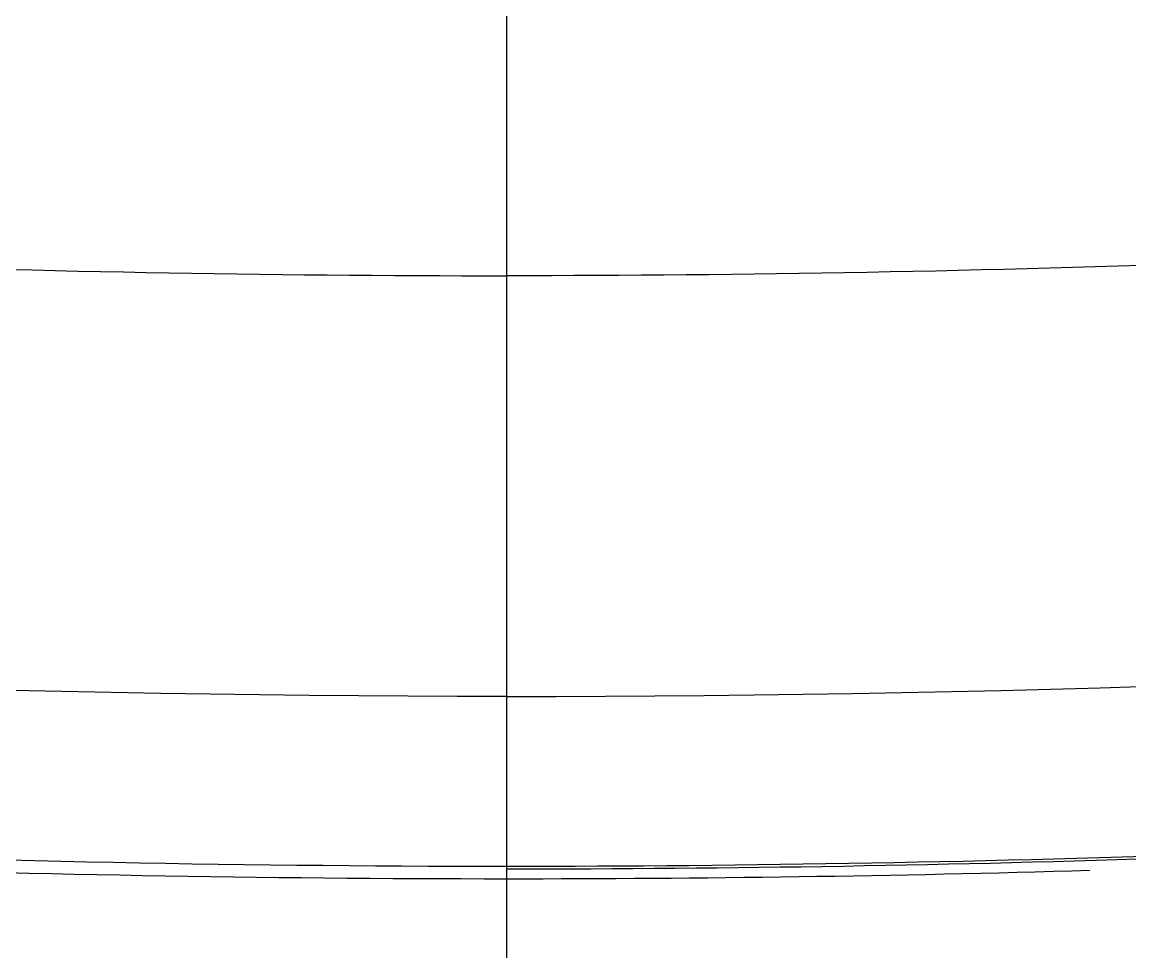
# Model space of a CAD drawing. Header units: millimetres. Extents: x 1301 to 1721, y -207 to 90.
# Drawn here: x 1628.967 to 1630.982, y -117.823 to -116.131 of the extents above; entities that cross this region are included whole.
import ezdxf

# ---------------------------------------------------------------- set-up
doc = ezdxf.new("R2010")
doc.units = ezdxf.units.MM
doc.linetypes.add('CENTER2', pattern=[28.575, 19.05, -3.175, 3.175, -3.175])
doc.layers.add('Center', color=1, linetype='CENTER2')

msp = doc.modelspace()

# ---------------------------------------------------------------- linework, layer by layer
at = {"extrusion": (-6.12323e-17, -1.38778e-14, -1)}
msp.add_line((1629.8483, -117.6917), (1629.8483, -117.6718), dxfattribs=at)
for points in [[(1565.0256, 25.9754), (1565.0947, 23.7317), (1565.2561, 19.4132), (1565.5438, 13.4783), (1565.8645, 7.976), (1566.2063, 2.8805), (1566.5608, -1.8514), (1566.9215, -6.2525), (1567.2821, -10.3376), (1567.6364, -14.1085), (1567.9797, -17.5779), (1568.3125, -20.7883), (1568.6399, -23.8088), (1568.9693, -26.7216), (1569.3089, -29.6014), (1569.6643, -32.4903), (1570.0359, -35.3871), (1570.4209, -38.2598), (1570.8187, -41.113), (1571.2518, -44.0787), (1571.7718, -47.3795), (1572.4407, -51.157), (1573.3251, -55.4212), (1574.5366, -60.1923), (1576.1903, -65.4918), (1578.2584, -70.9914), (1580.5415, -76.15), (1582.8498, -80.6969), (1585.1459, -84.7247), (1587.5505, -88.529), (1590.3163, -92.4844), (1593.7333, -96.8489), (1597.8372, -101.3968), (1602.2435, -105.5042), (1606.5249, -108.7983), (1610.5658, -111.334), (1614.3965, -113.2573), (1617.9996, -114.6589), (1621.335, -115.6163), (1624.3914, -116.2125), (1627.1903, -116.528), (1628.9803, -116.5927), (1629.8483, -116.5926)], [(1694.6709, 25.9754), (1694.6018, 23.7317), (1694.4405, 19.4132), (1694.1528, 13.4783), (1693.8321, 7.976), (1693.4903, 2.8805), (1693.1358, -1.8514), (1692.7751, -6.2525), (1692.4145, -10.3376), (1692.0602, -14.1085), (1691.7169, -17.5779), (1691.384, -20.7883), (1691.0566, -23.8088), (1690.7272, -26.7216), (1690.3876, -29.6014), (1690.0323, -32.4903), (1689.6606, -35.3871), (1689.2757, -38.2598), (1688.8778, -41.113), (1688.4447, -44.0787), (1687.9247, -47.3795), (1687.2559, -51.157), (1686.3714, -55.4212), (1685.16, -60.1923), (1683.5063, -65.4918), (1681.4381, -70.9914), (1679.1551, -76.15), (1676.8468, -80.6969), (1674.5507, -84.7247), (1672.146, -88.529), (1669.3802, -92.4844), (1665.9633, -96.8489), (1661.8594, -101.3968), (1657.4531, -105.5042), (1653.1716, -108.7983), (1649.1307, -111.334), (1645.3001, -113.2573), (1641.697, -114.6589), (1638.3615, -115.6163), (1635.3051, -116.2125), (1632.5062, -116.528), (1630.7163, -116.5927), (1629.8483, -116.5926)], [(1629.8483, -117.3581), (1627.932, -117.3582), (1624.0725, -117.0564), (1618.1473, -115.6266), (1612.2511, -113.1846), (1606.8578, -109.9963), (1602.2771, -106.5196), (1598.4907, -103.0787), (1595.3291, -99.7914), (1592.5608, -96.5835), (1589.9245, -93.2208), (1587.1846, -89.3725), (1584.2901, -84.8248), (1581.4704, -79.7612), (1579.0317, -74.7081), (1577.0575, -70.0083), (1575.4595, -65.6524), (1574.1683, -61.6017), (1573.1339, -57.8365), (1572.3156, -54.3455), (1571.6648, -51.1329), (1571.1294, -48.1545), (1570.6627, -45.2852), (1570.2299, -42.4014), (1569.8156, -39.4779), (1569.4177, -36.5553), (1569.0387, -33.647), (1568.6722, -30.7134), (1568.3071, -27.6621), (1567.9299, -24.3618), (1567.53, -20.6847), (1567.107, -16.5711), (1566.6675, -12.0309), (1566.2199, -7.062), (1565.772, -1.6269), (1565.3327, 4.3395), (1564.9171, 10.8798), (1564.5458, 18.0209), (1564.3448, 23.2104), (1564.2614, 25.9101)], [(1629.8483, -117.3581), (1631.7646, -117.3582), (1635.6241, -117.0564), (1641.5492, -115.6266), (1647.4454, -113.1846), (1652.8388, -109.9963), (1657.4194, -106.5196), (1661.2059, -103.0787), (1664.3674, -99.7914), (1667.1358, -96.5835), (1669.772, -93.2208), (1672.512, -89.3725), (1675.4065, -84.8248), (1678.2262, -79.7612), (1680.6649, -74.7081), (1682.6391, -70.0083), (1684.237, -65.6524), (1685.5283, -61.6017), (1686.5626, -57.8365), (1687.381, -54.3455), (1688.0318, -51.1329), (1688.5672, -48.1545), (1689.0339, -45.2852), (1689.4666, -42.4014), (1689.8809, -39.4779), (1690.2788, -36.5553), (1690.6578, -33.647), (1691.0243, -30.7134), (1691.3894, -27.6621), (1691.7667, -24.3618), (1692.1665, -20.6847), (1692.5895, -16.5711), (1693.029, -12.0309), (1693.4766, -7.062), (1693.9245, -1.6269), (1694.3638, 4.3395), (1694.7795, 10.8798), (1695.1507, 18.0209), (1695.3518, 23.2104), (1695.4351, 25.9101)], [(1629.8483, -117.6904), (1628.963, -117.6904), (1628.0854, -117.6583), (1627.2159, -117.5957)], [(1630.9088, -117.6751), (1630.5565, -117.6853), (1630.203, -117.6904), (1629.8483, -117.6904)]]:
    msp.add_open_spline(points, degree=3)
for points, knots in [([(1563.9526, 25.9006), (1563.9946, 24.5445), (1564.084, 21.9624), (1564.2376, 18.2849), (1564.3952, 14.9975), (1564.5407, 12.2681), (1564.6684, 10.0469), (1564.7754, 8.2837), (1564.875, 6.714), (1565.0534, 4.0042), (1565.3367, 0.0253), (1565.8688, -6.6726), (1566.6086, -14.8323), (1567.4679, -23.107), (1568.2772, -30.0818), (1568.9937, -35.7609), (1569.7696, -41.4326), (1570.6181, -47.0955), (1571.6329, -52.7342), (1572.9645, -58.5776), (1574.7339, -64.5785), (1576.9676, -70.6999), (1579.5757, -76.6716), (1582.5568, -82.4668), (1585.911, -88.0548), (1589.134, -92.6947), (1592.0702, -96.4647), (1594.6074, -99.4413), (1597.2789, -102.2854), (1600.0428, -104.9329), (1602.3349, -106.8899), (1604.0651, -108.2425), (1605.2161, -109.0962), (1606.4111, -109.936), (1607.748, -110.8217), (1609.3338, -111.7982), (1611.2278, -112.8604), (1613.4487, -113.9659), (1616.0157, -115.0607), (1618.668, -115.9807), (1621.349, -116.7058), (1624, -117.2332), (1626.8575, -117.5851), (1628.8294, -117.6668), (1629.8483, -117.667)], [0, 0, 0, 0, 0.023585, 0.044914, 0.063986, 0.0808, 0.092429, 0.102664, 0.111508, 0.119772, 0.149873, 0.180852, 0.236576, 0.2923, 0.32547, 0.358639, 0.391808, 0.424985, 0.458177, 0.491384, 0.529121, 0.566857, 0.604592, 0.64233, 0.68007, 0.717811, 0.740462, 0.763118, 0.785781, 0.808267, 0.829619, 0.838141, 0.846443, 0.854528, 0.863529, 0.874318, 0.886897, 0.901265, 0.917425, 0.935379, 0.950021, 0.965673, 0.982333, 1, 1, 1, 1]), ([(1629.8483, -117.667), (1630.7338, -117.6669), (1632.4467, -117.6052), (1634.9278, -117.3399), (1637.2286, -116.9426), (1639.5601, -116.3968), (1641.8703, -115.7028), (1644.1089, -114.8775), (1646.0371, -114.0497), (1647.6846, -113.2553), (1649.5948, -112.2467), (1651.8381, -110.9182), (1654.9037, -108.841), (1658.2846, -106.1732), (1661.8743, -102.8577), (1665.2366, -99.3023), (1668.5274, -95.3753), (1671.7256, -91.0797), (1674.8006, -86.4146), (1677.6045, -81.582), (1680.1343, -76.6009), (1682.3895, -71.4901), (1684.3704, -66.267), (1686.1368, -60.7321), (1687.6222, -54.8842), (1688.8095, -48.7445), (1689.7679, -42.5693), (1690.6223, -36.3811), (1691.4089, -30.1846), (1692.1269, -23.9798), (1692.734, -18.2445), (1693.2498, -12.983), (1693.6801, -8.2711), (1694.0624, -3.745), (1694.3302, -0.3024), (1694.5162, 2.2368), (1694.6472, 4.0944), (1694.7943, 6.2793), (1694.9538, 8.7939), (1695.1203, 11.6184), (1695.2891, 14.7493), (1695.4546, 18.1828), (1695.6116, 21.9351), (1695.7019, 24.5433), (1695.7439, 25.9006)], [0, 0, 0, 0, 0.015364, 0.029808, 0.043331, 0.055931, 0.071413, 0.085232, 0.097387, 0.107878, 0.117019, 0.134934, 0.153168, 0.18136, 0.20971, 0.238045, 0.26637, 0.298732, 0.331092, 0.36345, 0.395807, 0.428162, 0.460517, 0.492873, 0.529111, 0.565336, 0.601542, 0.637736, 0.673931, 0.710126, 0.74632, 0.77419, 0.80203, 0.828574, 0.853152, 0.862056, 0.872835, 0.885525, 0.900125, 0.916636, 0.934712, 0.954632, 0.976394, 1, 1, 1, 1]), ([(1629.8483, -117.6719), (1630.6654, -117.6717), (1631.5445, -117.6424), (1632.4222, -117.5813), (1632.4862, -117.5767)], [0, 0, 0, 0, 0.927129, 1, 1, 1, 1])]:
    msp.add_open_spline(points, degree=3, knots=knots)
at = {"layer": 'Center'}
msp.add_line((1629.8483, -123.6086), (1629.8483, 51.1699), dxfattribs=at)

doc.saveas('drawing.dxf')
